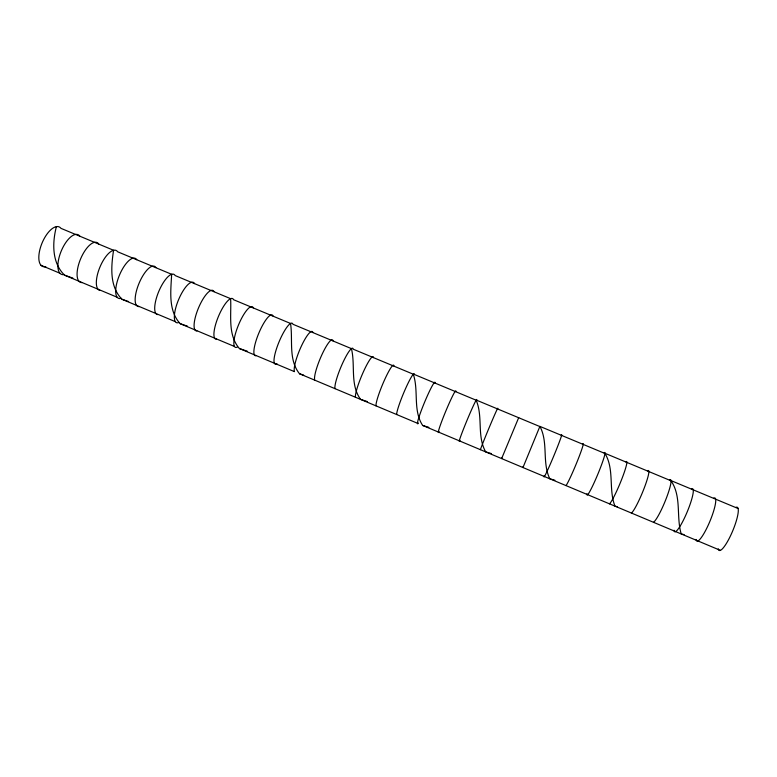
<?xml version="1.0" encoding="UTF-8"?>
<svg xmlns="http://www.w3.org/2000/svg" width="777" height="777" viewBox="0 0 777 777"><rect width="100%" height="100%" fill="white"/><g stroke="black" fill="none" stroke-linecap="round" stroke-linejoin="round"><path stroke-width="1.17" d="M523.008 466.86L522.97 467.531L539.898 426.379L604.992 453.486C614.656 469.444 608.333 489.325 614.966 506.138L617.21 506.73M56.391 226.631C52.234 242.803 51.768 262.772 64.617 275.204L117.162 297.251M501.893 458.003L501.631 458.576L518.706 417.618M684.11 534.625L681.215 533.935C676.039 516.608 681.808 496.503 671.017 480.788L604.156 452.952A23.028 1.875 -67.4 0 1 597.426 475.194A23.028 1.875 -67.4 0 1 587.043 493.725M554.895 480.235L549.805 478.797C541.899 462.5 548.475 442.822 540.044 426.631L476.67 400.233A22.659 0.952 -67.4 0 0 466.831 420.775A22.659 0.952 -67.4 0 0 460.003 440.423M491.375 453.583L485.703 451.893C476.699 436.13 483.236 416.608 476.146 400.213L414.452 374.514A22.475 2.302 -67.4 0 0 405.439 388.879A22.475 2.302 -67.4 0 0 396.658 414.529M335.013 388.665A22.3 3.603 -67.4 0 1 342.783 362.82A22.3 3.603 -67.4 0 1 353.214 349.194L413.286 374.213C418.929 390.782 412.704 410.178 422.639 425.437L428.875 427.369M367.366 401.563L360.577 399.388C349.864 384.634 355.545 365.316 351.427 348.63L292.939 324.271A22.125 4.866 -67.4 0 0 278.817 342.443A22.125 4.866 -67.4 0 0 276.903 363.607M216.501 339.199A21.95 6.09 -67.4 0 1 218.871 315.423A21.95 6.09 -67.4 0 1 233.605 299.728L290.549 323.465C293.075 340.209 288.16 359.498 299.504 373.766L303.69 375.136M157.43 314.617A21.775 7.275 -67.4 0 1 159.547 289.675A21.775 7.275 -67.4 0 1 175.184 275.573L230.623 298.679C231.517 315.413 227.535 334.751 239.403 348.543L247.222 351.155M99.825 290.443A21.61 8.421 -67.4 0 1 100.767 265.21A21.61 8.421 -67.4 0 1 117.667 251.787L171.639 274.291C170.872 290.812 167.949 310.45 180.225 323.708L187.51 326.185M45.756 266.637A21.445 9.538 -67.4 0 1 41.793 243.687A21.445 9.538 -67.4 0 1 61.014 228.37L113.568 250.272C111.092 266.734 109.372 286.392 121.979 299.271L128.574 301.544M64.617 275.204L72.844 278.069M40.977 265.278L59.878 273.213M121.979 299.271L175.34 321.659M180.225 323.708L234.431 346.455M239.403 348.543L294.464 371.649A22.183 4.448 -67.4 0 1 301.573 345.687A22.183 4.448 -67.4 0 1 312.927 332.527M299.504 373.766L417.434 423.242M422.639 425.437L720.376 550.369M738.15 508.546L669.473 479.963A23.223 3.361 -67.4 0 1 666.617 497.484A23.223 3.361 -67.4 0 1 653.476 522.299M713.616 498.212A23.349 4.38 -67.4 0 1 709.644 521.94A23.349 4.38 -67.4 0 1 696.114 539.481M691.481 489.063A23.281 3.875 -67.4 0 1 686.946 512.49A23.281 3.875 -67.4 0 1 674.057 530.235M735.877 507.42A23.417 4.905 -67.4 0 1 732.468 531.449A23.417 4.905 -67.4 0 1 718.288 548.785M647.581 470.911A23.155 2.865 -67.4 0 1 644.182 488.16A23.155 2.865 -67.4 0 1 631.429 513.043M625.806 461.907A23.087 2.37 -67.4 0 1 621.872 478.875A23.087 2.37 -67.4 0 1 609.498 503.846M582.624 444.046A22.97 1.399 -67.4 0 1 577.622 460.479A22.97 1.399 -67.4 0 1 565.996 485.586M561.198 435.188A22.902 0.913 -67.4 0 1 553.409 456.847A22.902 0.913 -67.4 0 1 544.24 475.767M480.409 449.679A22.718 0.495 -67.4 0 1 490.578 424.281A22.718 0.495 -67.4 0 1 497.63 408.906M439.219 431.711A22.591 1.408 -67.4 0 1 445.483 411.888A22.591 1.408 -67.4 0 1 455.817 391.618M418.55 423.038A22.533 1.855 -67.4 0 1 424.252 403.04A22.533 1.855 -67.4 0 1 435.081 383.042M376 405.866A22.416 2.739 -67.4 0 1 384.44 380.147A22.416 2.739 -67.4 0 1 393.929 366.025M355.458 397.241A22.358 3.176 -67.4 0 1 363.558 371.455A22.358 3.176 -67.4 0 1 373.523 357.585M314.685 380.128A22.242 4.031 -67.4 0 1 322.125 354.234A22.242 4.031 -67.4 0 1 333.022 340.841M255.944 355.749A22.067 5.284 -67.4 0 1 259.217 332.216A22.067 5.284 -67.4 0 1 273.057 316.045M237.373 347.028A22.009 5.692 -67.4 0 1 238.257 325.544A22.009 5.692 -67.4 0 1 253.283 307.867M196.931 330.983A21.892 6.488 -67.4 0 1 198.863 307.09A21.892 6.488 -67.4 0 1 214.034 291.637M178.856 322.474A21.834 6.886 -67.4 0 1 178.224 300.534A21.834 6.886 -67.4 0 1 194.561 283.586M139.2 306.585A21.717 7.663 -67.4 0 1 139.268 282.789A21.717 7.663 -67.4 0 1 155.915 267.609M121.231 298.3A21.669 8.042 -67.4 0 1 119.143 275.913A21.669 8.042 -67.4 0 1 136.742 259.683M82.032 282.595A21.552 8.8 -67.4 0 1 80.798 258.44A21.552 8.8 -67.4 0 1 98.689 243.939M64.481 274.485A21.503 9.169 -67.4 0 1 60.975 251.68A21.503 9.169 -67.4 0 1 79.798 236.13"/></g></svg>
